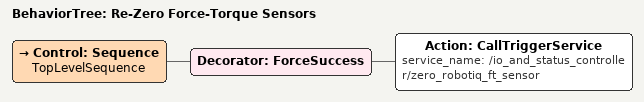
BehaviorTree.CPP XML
<?xml version='1.0' encoding='UTF-8'?>
<root BTCPP_format="4" main_tree_to_execute="Re-Zero Force-Torque Sensors">
  <BehaviorTree ID="Re-Zero Force-Torque Sensors" _description="Zero the force or torque sensors to mitigate accumulated drift error" _hardcoded="false">
    <Control ID="Sequence" name="TopLevelSequence">
      <!--Wrap in a ForceSuccess as Sim does not have the zero_ftsensor service-->
      <Decorator ID="ForceSuccess">
        <Action ID="CallTriggerService" service_name="/io_and_status_controller/zero_robotiq_ft_sensor"/>
      </Decorator>
    </Control>
  </BehaviorTree>
</root>
